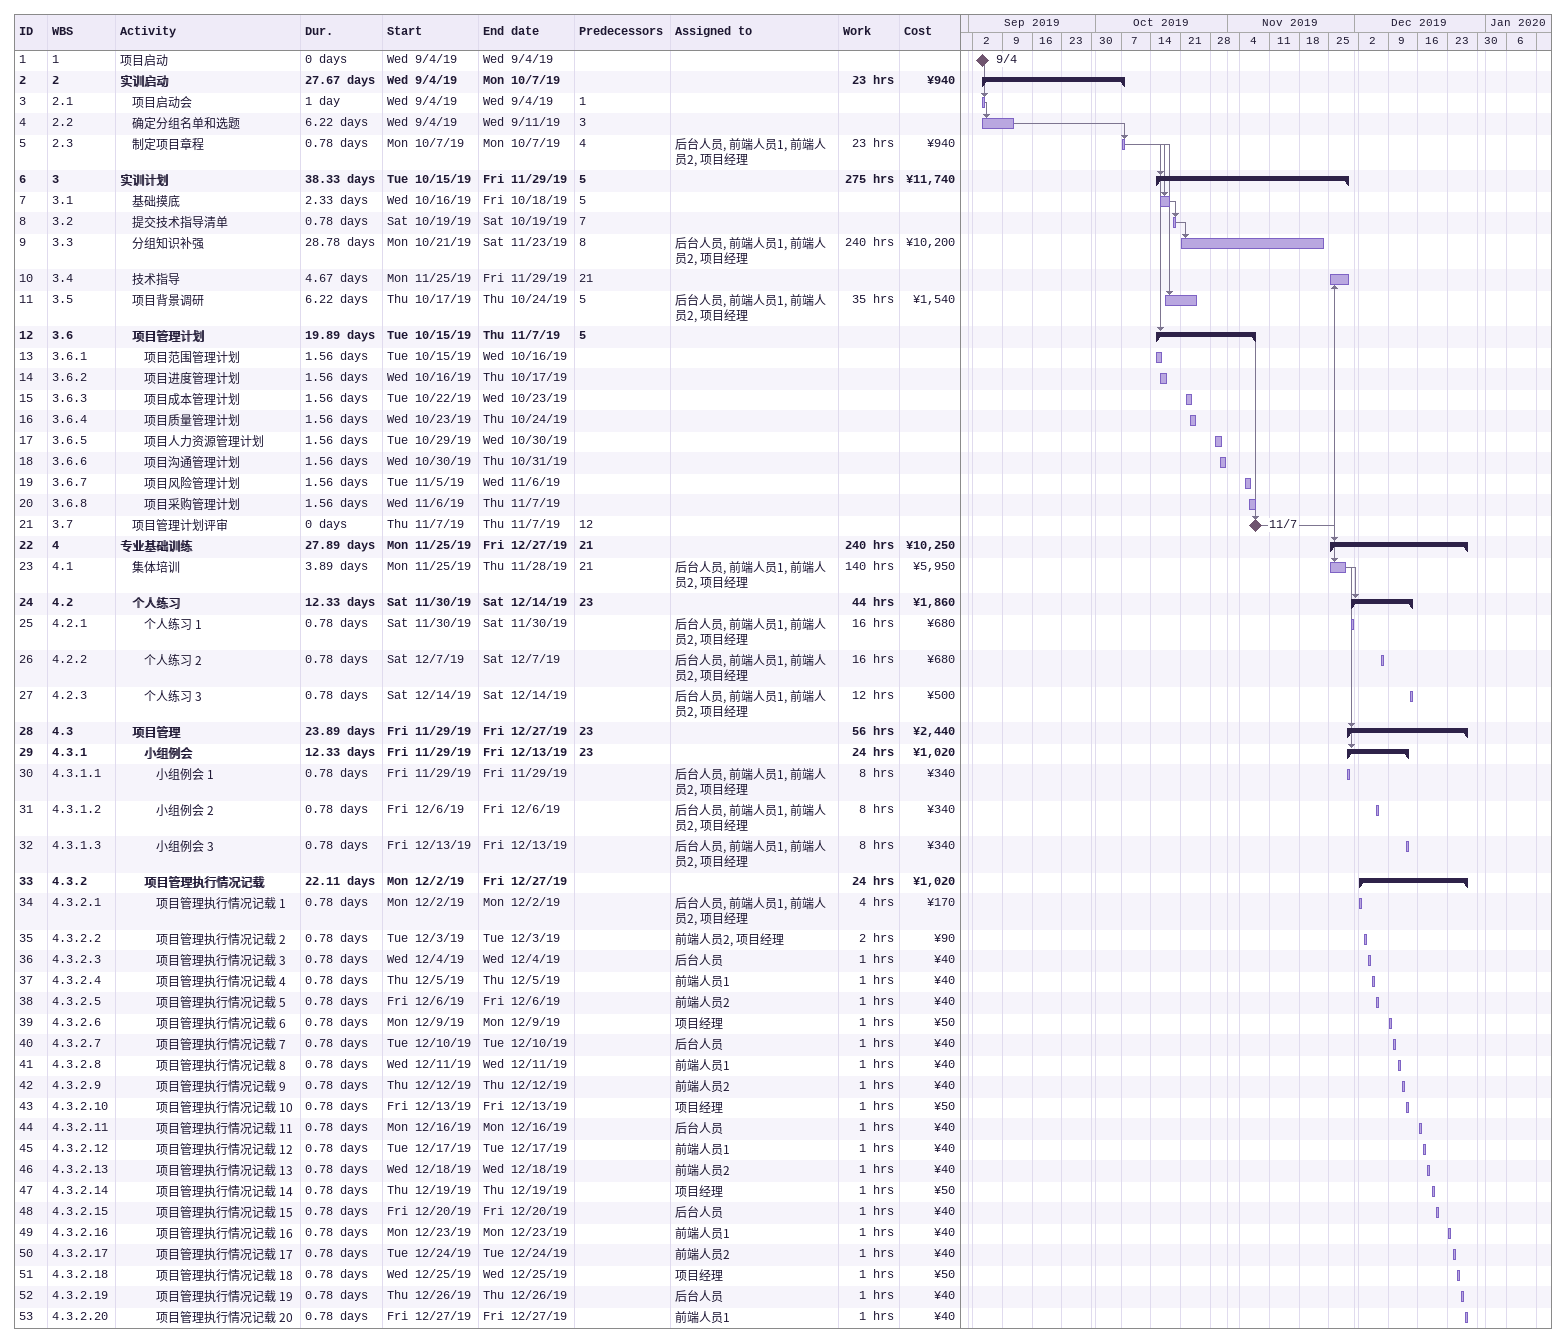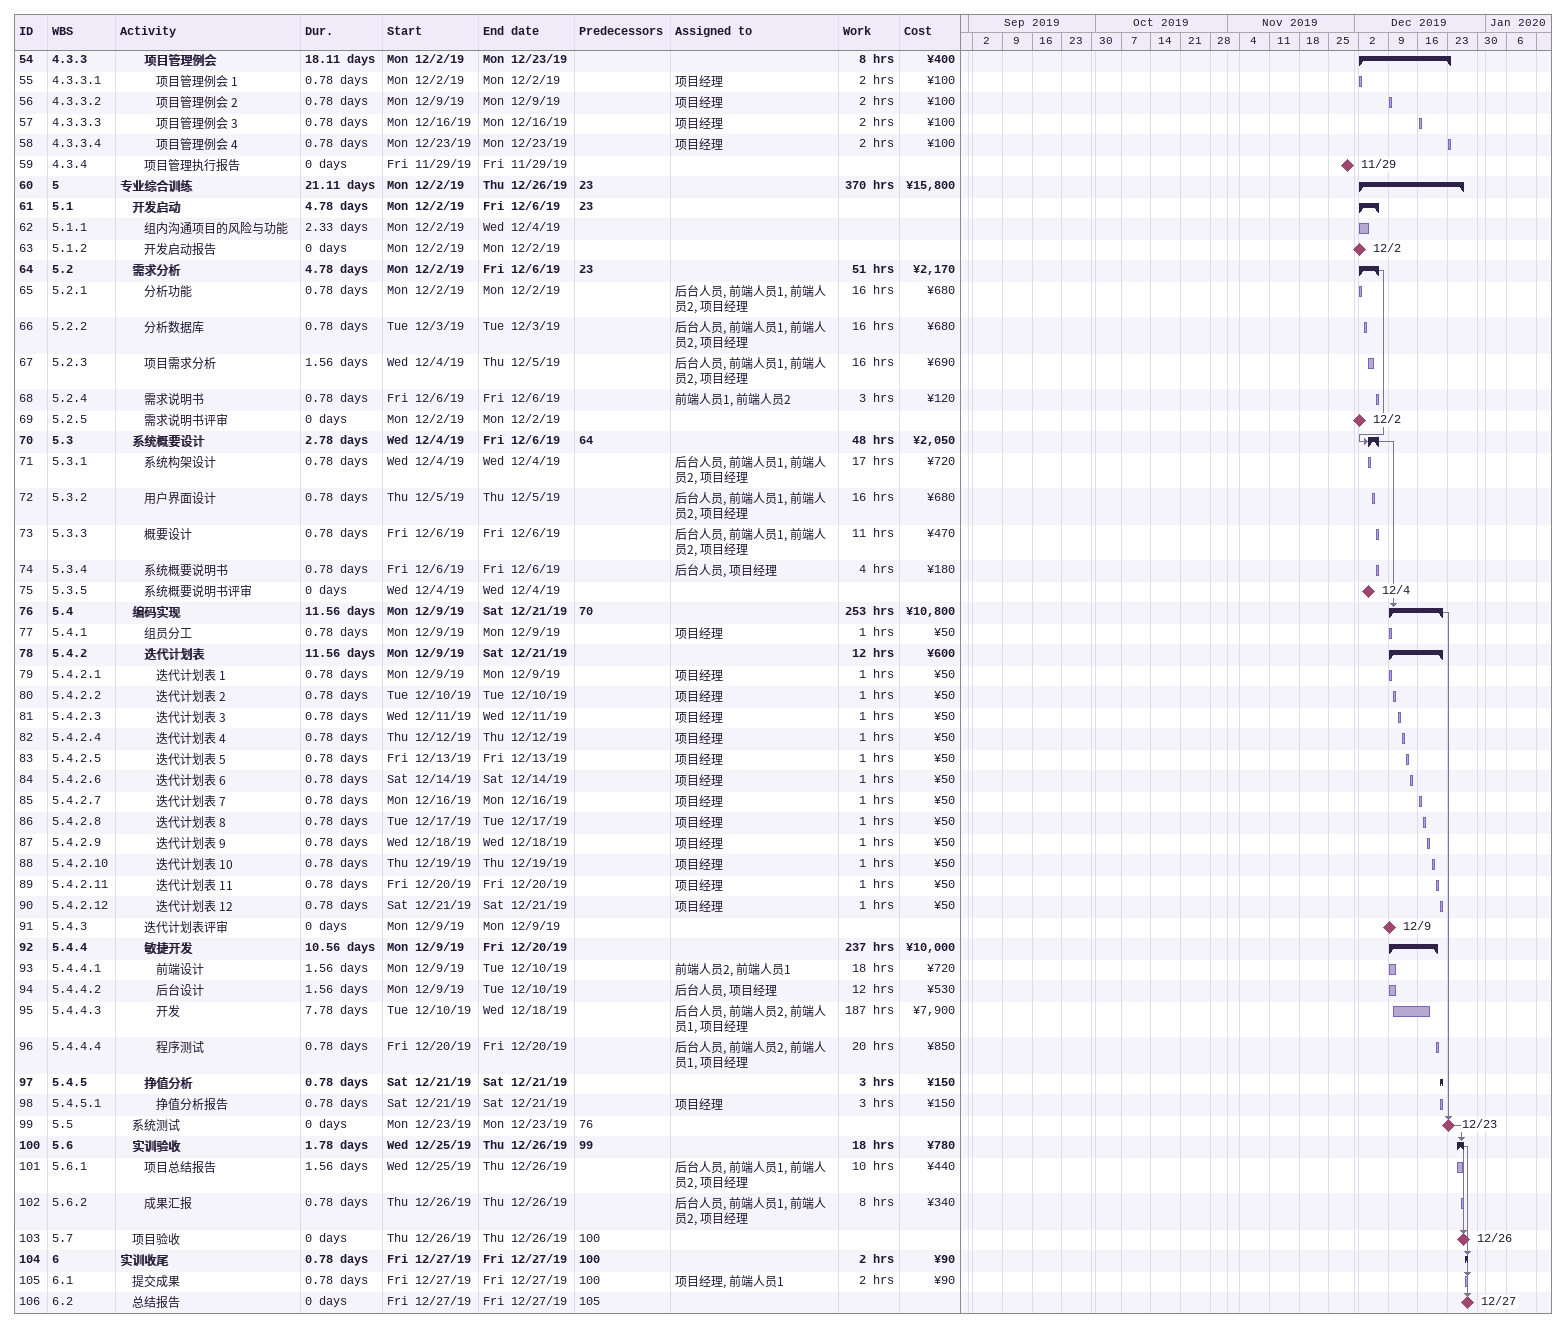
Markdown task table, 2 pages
| ID | WBS | Task | Duration | Start | Finish | Predecessors | Resources | Work (h) | Cost (¥) |
|---|---|---|---|---|---|---|---|---|---|
| 1 | 1 | 项目启动 | 0d | 2019-09-04 | 2019-09-04 |  |  |  |  |
| 2 | 2 | **实训启动** | 27.67d | 2019-09-04 | 2019-10-07 |  |  | 23 | 940 |
| 3 | 2.1 | 项目启动会 | 1d | 2019-09-04 | 2019-09-04 | 1 |  |  |  |
| 4 | 2.2 | 确定分组名单和选题 | 6.22d | 2019-09-04 | 2019-09-11 | 3 |  |  |  |
| 5 | 2.3 | 制定项目章程 | 0.78d | 2019-10-07 | 2019-10-07 | 4 | 后台人员, 前端人员1, 前端人员2, 项目经理 | 23 | 940 |
| 6 | 3 | **实训计划** | 38.33d | 2019-10-15 | 2019-11-29 | 5 |  | 275 | 11740 |
| 7 | 3.1 | 基础摸底 | 2.33d | 2019-10-16 | 2019-10-18 | 5 |  |  |  |
| 8 | 3.2 | 提交技术指导清单 | 0.78d | 2019-10-19 | 2019-10-19 | 7 |  |  |  |
| 9 | 3.3 | 分组知识补强 | 28.78d | 2019-10-21 | 2019-11-23 | 8 | 后台人员, 前端人员1, 前端人员2, 项目经理 | 240 | 10200 |
| 10 | 3.4 | 技术指导 | 4.67d | 2019-11-25 | 2019-11-29 | 21 |  |  |  |
| 11 | 3.5 | 项目背景调研 | 6.22d | 2019-10-17 | 2019-10-24 | 5 | 后台人员, 前端人员1, 前端人员2, 项目经理 | 35 | 1540 |
| 12 | 3.6 | **项目管理计划** | 19.89d | 2019-10-15 | 2019-11-07 | 5 |  |  |  |
| 13 | 3.6.1 | 项目范围管理计划 | 1.56d | 2019-10-15 | 2019-10-16 |  |  |  |  |
| 14 | 3.6.2 | 项目进度管理计划 | 1.56d | 2019-10-16 | 2019-10-17 |  |  |  |  |
| 15 | 3.6.3 | 项目成本管理计划 | 1.56d | 2019-10-22 | 2019-10-23 |  |  |  |  |
| 16 | 3.6.4 | 项目质量管理计划 | 1.56d | 2019-10-23 | 2019-10-24 |  |  |  |  |
| 17 | 3.6.5 | 项目人力资源管理计划 | 1.56d | 2019-10-29 | 2019-10-30 |  |  |  |  |
| 18 | 3.6.6 | 项目沟通管理计划 | 1.56d | 2019-10-30 | 2019-10-31 |  |  |  |  |
| 19 | 3.6.7 | 项目风险管理计划 | 1.56d | 2019-11-05 | 2019-11-06 |  |  |  |  |
| 20 | 3.6.8 | 项目采购管理计划 | 1.56d | 2019-11-06 | 2019-11-07 |  |  |  |  |
| 21 | 3.7 | 项目管理计划评审 | 0d | 2019-11-07 | 2019-11-07 | 12 |  |  |  |
| 22 | 4 | **专业基础训练** | 27.89d | 2019-11-25 | 2019-12-27 | 21 |  | 240 | 10250 |
| 23 | 4.1 | 集体培训 | 3.89d | 2019-11-25 | 2019-11-28 | 21 | 后台人员, 前端人员1, 前端人员2, 项目经理 | 140 | 5950 |
| 24 | 4.2 | **个人练习** | 12.33d | 2019-11-30 | 2019-12-14 | 23 |  | 44 | 1860 |
| 25 | 4.2.1 | 个人练习 1 | 0.78d | 2019-11-30 | 2019-11-30 |  | 后台人员, 前端人员1, 前端人员2, 项目经理 | 16 | 680 |
| 26 | 4.2.2 | 个人练习 2 | 0.78d | 2019-12-07 | 2019-12-07 |  | 后台人员, 前端人员1, 前端人员2, 项目经理 | 16 | 680 |
| 27 | 4.2.3 | 个人练习 3 | 0.78d | 2019-12-14 | 2019-12-14 |  | 后台人员, 前端人员1, 前端人员2, 项目经理 | 12 | 500 |
| 28 | 4.3 | **项目管理** | 23.89d | 2019-11-29 | 2019-12-27 | 23 |  | 56 | 2440 |
| 29 | 4.3.1 | **小组例会** | 12.33d | 2019-11-29 | 2019-12-13 | 23 |  | 24 | 1020 |
| 30 | 4.3.1.1 | 小组例会 1 | 0.78d | 2019-11-29 | 2019-11-29 |  | 后台人员, 前端人员1, 前端人员2, 项目经理 | 8 | 340 |
| 31 | 4.3.1.2 | 小组例会 2 | 0.78d | 2019-12-06 | 2019-12-06 |  | 后台人员, 前端人员1, 前端人员2, 项目经理 | 8 | 340 |
| 32 | 4.3.1.3 | 小组例会 3 | 0.78d | 2019-12-13 | 2019-12-13 |  | 后台人员, 前端人员1, 前端人员2, 项目经理 | 8 | 340 |
| 33 | 4.3.2 | **项目管理执行情况记载** | 22.11d | 2019-12-02 | 2019-12-27 |  |  | 24 | 1020 |
| 34 | 4.3.2.1 | 项目管理执行情况记载 1 | 0.78d | 2019-12-02 | 2019-12-02 |  | 后台人员, 前端人员1, 前端人员2, 项目经理 | 4 | 170 |
| 35 | 4.3.2.2 | 项目管理执行情况记载 2 | 0.78d | 2019-12-03 | 2019-12-03 |  | 前端人员2, 项目经理 | 2 | 90 |
| 36 | 4.3.2.3 | 项目管理执行情况记载 3 | 0.78d | 2019-12-04 | 2019-12-04 |  | 后台人员 | 1 | 40 |
| 37 | 4.3.2.4 | 项目管理执行情况记载 4 | 0.78d | 2019-12-05 | 2019-12-05 |  | 前端人员1 | 1 | 40 |
| 38 | 4.3.2.5 | 项目管理执行情况记载 5 | 0.78d | 2019-12-06 | 2019-12-06 |  | 前端人员2 | 1 | 40 |
| 39 | 4.3.2.6 | 项目管理执行情况记载 6 | 0.78d | 2019-12-09 | 2019-12-09 |  | 项目经理 | 1 | 50 |
| 40 | 4.3.2.7 | 项目管理执行情况记载 7 | 0.78d | 2019-12-10 | 2019-12-10 |  | 后台人员 | 1 | 40 |
| 41 | 4.3.2.8 | 项目管理执行情况记载 8 | 0.78d | 2019-12-11 | 2019-12-11 |  | 前端人员1 | 1 | 40 |
| 42 | 4.3.2.9 | 项目管理执行情况记载 9 | 0.78d | 2019-12-12 | 2019-12-12 |  | 前端人员2 | 1 | 40 |
| 43 | 4.3.2.10 | 项目管理执行情况记载 10 | 0.78d | 2019-12-13 | 2019-12-13 |  | 项目经理 | 1 | 50 |
| 44 | 4.3.2.11 | 项目管理执行情况记载 11 | 0.78d | 2019-12-16 | 2019-12-16 |  | 后台人员 | 1 | 40 |
| 45 | 4.3.2.12 | 项目管理执行情况记载 12 | 0.78d | 2019-12-17 | 2019-12-17 |  | 前端人员1 | 1 | 40 |
| 46 | 4.3.2.13 | 项目管理执行情况记载 13 | 0.78d | 2019-12-18 | 2019-12-18 |  | 前端人员2 | 1 | 40 |
| 47 | 4.3.2.14 | 项目管理执行情况记载 14 | 0.78d | 2019-12-19 | 2019-12-19 |  | 项目经理 | 1 | 50 |
| 48 | 4.3.2.15 | 项目管理执行情况记载 15 | 0.78d | 2019-12-20 | 2019-12-20 |  | 后台人员 | 1 | 40 |
| 49 | 4.3.2.16 | 项目管理执行情况记载 16 | 0.78d | 2019-12-23 | 2019-12-23 |  | 前端人员1 | 1 | 40 |
| 50 | 4.3.2.17 | 项目管理执行情况记载 17 | 0.78d | 2019-12-24 | 2019-12-24 |  | 前端人员2 | 1 | 40 |
| 51 | 4.3.2.18 | 项目管理执行情况记载 18 | 0.78d | 2019-12-25 | 2019-12-25 |  | 项目经理 | 1 | 50 |
| 52 | 4.3.2.19 | 项目管理执行情况记载 19 | 0.78d | 2019-12-26 | 2019-12-26 |  | 后台人员 | 1 | 40 |
| 53 | 4.3.2.20 | 项目管理执行情况记载 20 | 0.78d | 2019-12-27 | 2019-12-27 |  | 前端人员1 | 1 | 40 |
| 54 | 4.3.3 | **项目管理例会** | 18.11d | 2019-12-02 | 2019-12-23 |  |  | 8 | 400 |
| 55 | 4.3.3.1 | 项目管理例会 1 | 0.78d | 2019-12-02 | 2019-12-02 |  | 项目经理 | 2 | 100 |
| 56 | 4.3.3.2 | 项目管理例会 2 | 0.78d | 2019-12-09 | 2019-12-09 |  | 项目经理 | 2 | 100 |
| 57 | 4.3.3.3 | 项目管理例会 3 | 0.78d | 2019-12-16 | 2019-12-16 |  | 项目经理 | 2 | 100 |
| 58 | 4.3.3.4 | 项目管理例会 4 | 0.78d | 2019-12-23 | 2019-12-23 |  | 项目经理 | 2 | 100 |
| 59 | 4.3.4 | 项目管理执行报告 | 0d | 2019-11-29 | 2019-11-29 |  |  |  |  |
| 60 | 5 | **专业综合训练** | 21.11d | 2019-12-02 | 2019-12-26 | 23 |  | 370 | 15800 |
| 61 | 5.1 | **开发启动** | 4.78d | 2019-12-02 | 2019-12-06 | 23 |  |  |  |
| 62 | 5.1.1 | 组内沟通项目的风险与功能 | 2.33d | 2019-12-02 | 2019-12-04 |  |  |  |  |
| 63 | 5.1.2 | 开发启动报告 | 0d | 2019-12-02 | 2019-12-02 |  |  |  |  |
| 64 | 5.2 | **需求分析** | 4.78d | 2019-12-02 | 2019-12-06 | 23 |  | 51 | 2170 |
| 65 | 5.2.1 | 分析功能 | 0.78d | 2019-12-02 | 2019-12-02 |  | 后台人员, 前端人员1, 前端人员2, 项目经理 | 16 | 680 |
| 66 | 5.2.2 | 分析数据库 | 0.78d | 2019-12-03 | 2019-12-03 |  | 后台人员, 前端人员1, 前端人员2, 项目经理 | 16 | 680 |
| 67 | 5.2.3 | 项目需求分析 | 1.56d | 2019-12-04 | 2019-12-05 |  | 后台人员, 前端人员1, 前端人员2, 项目经理 | 16 | 690 |
| 68 | 5.2.4 | 需求说明书 | 0.78d | 2019-12-06 | 2019-12-06 |  | 前端人员1, 前端人员2 | 3 | 120 |
| 69 | 5.2.5 | 需求说明书评审 | 0d | 2019-12-02 | 2019-12-02 |  |  |  |  |
| 70 | 5.3 | **系统概要设计** | 2.78d | 2019-12-04 | 2019-12-06 | 64 |  | 48 | 2050 |
| 71 | 5.3.1 | 系统构架设计 | 0.78d | 2019-12-04 | 2019-12-04 |  | 后台人员, 前端人员1, 前端人员2, 项目经理 | 17 | 720 |
| 72 | 5.3.2 | 用户界面设计 | 0.78d | 2019-12-05 | 2019-12-05 |  | 后台人员, 前端人员1, 前端人员2, 项目经理 | 16 | 680 |
| 73 | 5.3.3 | 概要设计 | 0.78d | 2019-12-06 | 2019-12-06 |  | 后台人员, 前端人员1, 前端人员2, 项目经理 | 11 | 470 |
| 74 | 5.3.4 | 系统概要说明书 | 0.78d | 2019-12-06 | 2019-12-06 |  | 后台人员, 项目经理 | 4 | 180 |
| 75 | 5.3.5 | 系统概要说明书评审 | 0d | 2019-12-04 | 2019-12-04 |  |  |  |  |
| 76 | 5.4 | **编码实现** | 11.56d | 2019-12-09 | 2019-12-21 | 70 |  | 253 | 10800 |
| 77 | 5.4.1 | 组员分工 | 0.78d | 2019-12-09 | 2019-12-09 |  | 项目经理 | 1 | 50 |
| 78 | 5.4.2 | **迭代计划表** | 11.56d | 2019-12-09 | 2019-12-21 |  |  | 12 | 600 |
| 79 | 5.4.2.1 | 迭代计划表 1 | 0.78d | 2019-12-09 | 2019-12-09 |  | 项目经理 | 1 | 50 |
| 80 | 5.4.2.2 | 迭代计划表 2 | 0.78d | 2019-12-10 | 2019-12-10 |  | 项目经理 | 1 | 50 |
| 81 | 5.4.2.3 | 迭代计划表 3 | 0.78d | 2019-12-11 | 2019-12-11 |  | 项目经理 | 1 | 50 |
| 82 | 5.4.2.4 | 迭代计划表 4 | 0.78d | 2019-12-12 | 2019-12-12 |  | 项目经理 | 1 | 50 |
| 83 | 5.4.2.5 | 迭代计划表 5 | 0.78d | 2019-12-13 | 2019-12-13 |  | 项目经理 | 1 | 50 |
| 84 | 5.4.2.6 | 迭代计划表 6 | 0.78d | 2019-12-14 | 2019-12-14 |  | 项目经理 | 1 | 50 |
| 85 | 5.4.2.7 | 迭代计划表 7 | 0.78d | 2019-12-16 | 2019-12-16 |  | 项目经理 | 1 | 50 |
| 86 | 5.4.2.8 | 迭代计划表 8 | 0.78d | 2019-12-17 | 2019-12-17 |  | 项目经理 | 1 | 50 |
| 87 | 5.4.2.9 | 迭代计划表 9 | 0.78d | 2019-12-18 | 2019-12-18 |  | 项目经理 | 1 | 50 |
| 88 | 5.4.2.10 | 迭代计划表 10 | 0.78d | 2019-12-19 | 2019-12-19 |  | 项目经理 | 1 | 50 |
| 89 | 5.4.2.11 | 迭代计划表 11 | 0.78d | 2019-12-20 | 2019-12-20 |  | 项目经理 | 1 | 50 |
| 90 | 5.4.2.12 | 迭代计划表 12 | 0.78d | 2019-12-21 | 2019-12-21 |  | 项目经理 | 1 | 50 |
| 91 | 5.4.3 | 迭代计划表评审 | 0d | 2019-12-09 | 2019-12-09 |  |  |  |  |
| 92 | 5.4.4 | **敏捷开发** | 10.56d | 2019-12-09 | 2019-12-20 |  |  | 237 | 10000 |
| 93 | 5.4.4.1 | 前端设计 | 1.56d | 2019-12-09 | 2019-12-10 |  | 前端人员2, 前端人员1 | 18 | 720 |
| 94 | 5.4.4.2 | 后台设计 | 1.56d | 2019-12-09 | 2019-12-10 |  | 后台人员, 项目经理 | 12 | 530 |
| 95 | 5.4.4.3 | 开发 | 7.78d | 2019-12-10 | 2019-12-18 |  | 后台人员, 前端人员2, 前端人员1, 项目经理 | 187 | 7900 |
| 96 | 5.4.4.4 | 程序测试 | 0.78d | 2019-12-20 | 2019-12-20 |  | 后台人员, 前端人员2, 前端人员1, 项目经理 | 20 | 850 |
| 97 | 5.4.5 | **挣值分析** | 0.78d | 2019-12-21 | 2019-12-21 |  |  | 3 | 150 |
| 98 | 5.4.5.1 | 挣值分析报告 | 0.78d | 2019-12-21 | 2019-12-21 |  | 项目经理 | 3 | 150 |
| 99 | 5.5 | 系统测试 | 0d | 2019-12-23 | 2019-12-23 | 76 |  |  |  |
| 100 | 5.6 | **实训验收** | 1.78d | 2019-12-25 | 2019-12-26 | 99 |  | 18 | 780 |
| 101 | 5.6.1 | 项目总结报告 | 1.56d | 2019-12-25 | 2019-12-26 |  | 后台人员, 前端人员1, 前端人员2, 项目经理 | 10 | 440 |
| 102 | 5.6.2 | 成果汇报 | 0.78d | 2019-12-26 | 2019-12-26 |  | 后台人员, 前端人员1, 前端人员2, 项目经理 | 8 | 340 |
| 103 | 5.7 | 项目验收 | 0d | 2019-12-26 | 2019-12-26 | 100 |  |  |  |
| 104 | 6 | **实训收尾** | 0.78d | 2019-12-27 | 2019-12-27 | 100 |  | 2 | 90 |
| 105 | 6.1 | 提交成果 | 0.78d | 2019-12-27 | 2019-12-27 | 100 | 项目经理, 前端人员1 | 2 | 90 |
| 106 | 6.2 | 总结报告 | 0d | 2019-12-27 | 2019-12-27 | 105 |  |  |  |
